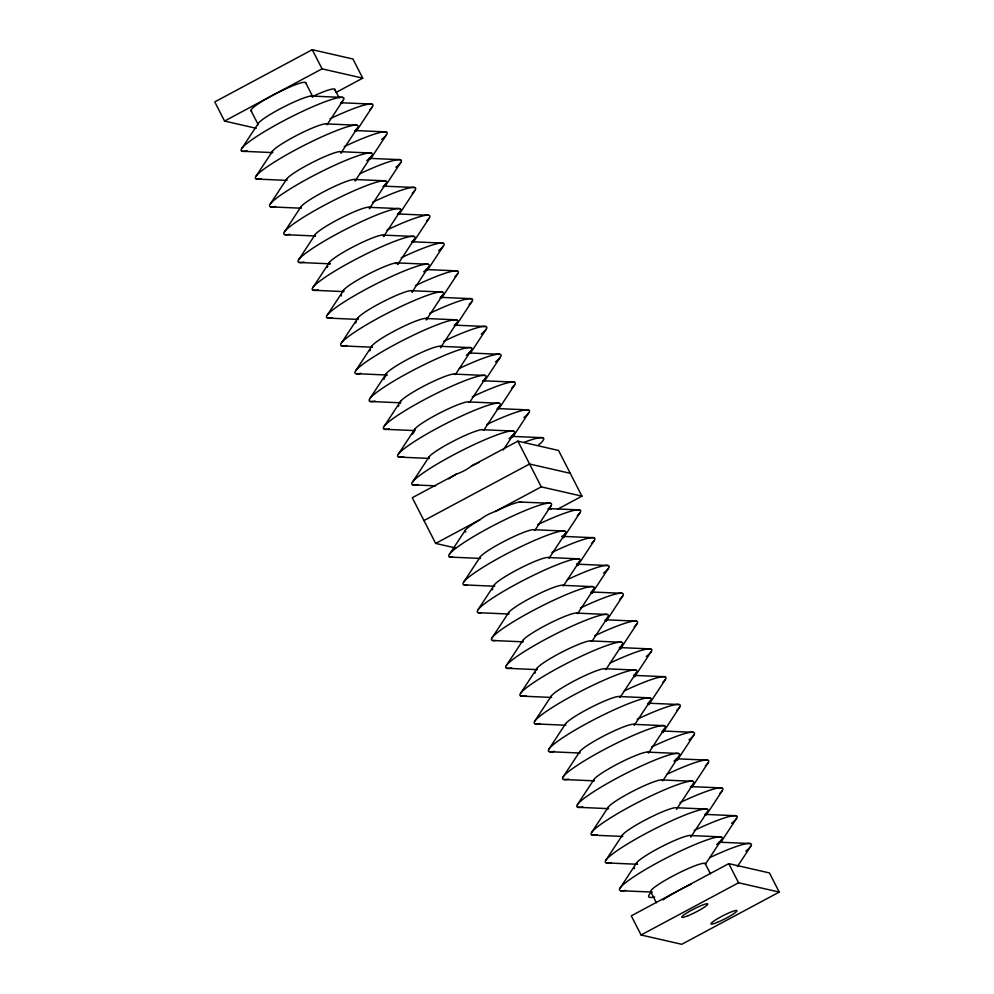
<?xml version="1.0" encoding="UTF-8"?>
<svg xmlns="http://www.w3.org/2000/svg" width="994" height="994" viewBox="0 0 994 994"><rect width="100%" height="100%" fill="white"/><g stroke="black" fill="none" stroke-linecap="round" stroke-linejoin="round"><path stroke-width="1.49" d="M241.79 148.454L258.018 123.915M256.017 176.261L272.567 151.1M270.244 204.056L286.794 178.908M327.473 124.126L343.203 100.232M284.47 231.863L301.02 206.702M340.88 153.188L357.43 128.04M356.597 130.786L372.315 106.892M298.697 259.658L315.247 234.509M355.106 180.995L371.657 155.834M370.824 158.593L386.542 134.699M312.924 287.465L329.474 262.317M369.333 208.79L385.883 183.642M385.051 186.4L400.768 162.494M327.15 315.26L343.7 290.111M383.56 236.597L400.11 211.449M399.277 214.195L414.995 190.301M341.377 343.067L357.927 317.918M397.786 264.392L414.336 239.243M413.504 242.002L429.222 218.108M355.603 370.874L372.154 345.713M412.013 292.199L428.563 267.051M427.731 269.796L443.448 245.903M369.83 398.669L386.38 373.52M384.715 377.534L386.368 375.011M426.24 320.006L442.79 294.845M441.957 297.604L457.675 273.71M384.057 426.476L400.607 401.315M440.466 347.801L457.016 322.652M456.184 325.398L471.901 301.505M398.283 454.27L414.833 429.122M455.525 374.34L471.243 350.447M470.411 353.205L486.128 329.312M412.51 482.078L429.06 456.929M469.752 402.148L485.47 378.254M484.637 381.013L500.355 357.107M483.979 429.955L499.696 406.061M498.864 408.807L514.581 384.914M513.09 436.614L528.808 412.721M449.462 554.279L465.291 530.237M463.689 582.086L480.239 556.938M477.915 609.894L494.465 584.733M535.157 529.964L550.875 506.07M492.142 637.688L508.692 612.54M549.384 557.758L565.101 533.865M563.436 537.878L579.987 512.73M506.368 665.495L522.919 640.335M563.61 585.565L579.328 561.672M577.663 565.685L594.213 540.525M520.595 693.29L537.145 668.142M577.837 613.373L593.555 589.467M591.89 593.48L608.44 568.332M534.822 721.097L551.372 695.949M592.064 641.167L607.781 617.274M606.116 621.287L622.666 596.127M549.048 748.892L565.598 723.744M606.29 668.974L622.008 645.081M620.355 649.082L636.893 623.934M563.275 776.699L579.825 751.551M620.517 696.769L636.235 672.876M634.582 676.889L651.12 651.741M577.502 804.506L594.052 779.346M634.744 724.576L650.461 700.683M648.809 704.684L665.359 679.536M591.728 832.301L608.278 807.153M648.97 752.371L664.688 728.478M663.035 732.491L679.585 707.343M605.955 860.108L622.505 834.948M663.197 780.178L678.914 756.285M677.262 760.298L693.812 735.138M620.181 887.903L636.732 862.755M676.591 809.24L693.141 784.08M692.309 786.838L708.039 762.945M690.818 837.035L707.368 811.887M706.535 814.645L722.265 790.739M720.762 842.44L736.492 818.547M737.473 866.47L750.719 846.354M721.594 839.694L705.367 864.233A30.727 3.852 -27.1 0 0 675.386 874.708A30.727 3.852 -27.1 0 0 651.443 892.09M503.225 449.971L513.923 433.856M335.972 92.479L362.723 78.153L352.932 59.006L312.253 49.7L214.766 101.91L224.557 121.057L256.203 128.301M224.557 121.057L322.056 68.847L362.723 78.153M557.634 509.189L581.95 496.168L558.553 450.456L517.886 441.15L471.964 465.751A55.316 54.272 -77.1 0 1 456.482 474.063L412.274 497.721L435.658 543.42L455.252 547.905M423.966 520.57L529.578 464.012L570.245 473.318M435.658 543.42L479.866 519.75A55.316 54.272 -77.1 0 1 495.335 511.425L541.27 486.861L581.95 496.168M728.764 863.637L631.277 915.847L641.068 934.994L681.747 944.3L779.234 892.09L769.443 872.943L728.764 863.637L738.567 882.784L779.234 892.09M641.068 934.994L738.567 882.784M519.464 502.02L550.415 503.262M311.097 96.045L342.744 97.437M371.855 104.097L341.29 102.755A30.727 3.852 -27.1 0 1 341.899 103.227M326.405 123.89L356.97 125.232M386.082 131.891L355.517 130.549A30.727 3.852 -27.1 0 1 356.125 131.034M340.631 151.697L371.197 153.039M242.25 151.262L272.803 152.604A30.727 3.852 -27.1 0 1 297.604 134.948A30.727 3.852 -27.1 0 1 326.964 124.809M369.743 158.357L400.309 159.699M354.858 179.492L385.423 180.833M256.477 179.057L287.03 180.399A30.727 3.852 -27.1 0 1 311.83 162.743A30.727 3.852 -27.1 0 1 341.19 152.616M383.97 186.151L414.535 187.493M369.085 207.299L399.65 208.641M270.703 206.864L301.257 208.206A30.727 3.852 -27.1 0 1 326.057 190.55A30.727 3.852 -27.1 0 1 355.417 180.411M428.762 215.3L398.196 213.958A30.727 3.852 -27.1 0 1 398.805 214.443M383.311 235.106L413.877 236.448M284.93 234.659L315.496 236A30.727 3.852 -27.1 0 1 340.283 218.345A30.727 3.852 -27.1 0 1 369.644 208.218M412.435 241.766L442.989 243.108M397.538 262.901L428.103 264.242M299.157 262.466L329.722 263.808M426.662 269.56L457.215 270.902M411.764 290.708L442.33 292.05M313.383 290.26L343.949 291.602A30.727 3.852 -27.1 0 1 368.737 273.946A30.727 3.852 -27.1 0 1 398.097 263.82M471.442 298.709L440.889 297.368A30.727 3.852 -27.1 0 1 441.485 297.84M425.991 318.502L456.557 319.844M327.61 318.068L358.175 319.409A30.727 3.852 -27.1 0 1 382.963 301.754A30.727 3.852 -27.1 0 1 412.324 291.627M455.115 325.162L485.668 326.504M440.218 346.31L470.783 347.651M341.837 345.875L372.402 347.217A30.727 3.852 -27.1 0 1 397.19 329.561A30.727 3.852 -27.1 0 1 426.55 319.422M469.342 352.969L499.895 354.311M454.444 374.104L485.01 375.446M356.063 373.669L386.629 375.011M483.569 380.764L514.122 382.106M468.671 401.911L499.236 403.253M370.29 401.477L400.855 402.818A30.727 3.852 -27.1 0 1 424.339 385.834A30.727 3.852 -27.1 0 1 455.053 374.589M528.348 409.913L497.795 408.571A30.727 3.852 -27.1 0 1 498.392 409.056M482.898 429.719L513.463 431.061M384.516 429.271L415.082 430.613A30.727 3.852 -27.1 0 1 438.565 413.641A30.727 3.852 -27.1 0 1 469.28 402.396M512.022 436.378L542.575 437.72M398.743 457.078L429.309 458.42A30.727 3.852 -27.1 0 1 452.792 441.435A30.727 3.852 -27.1 0 1 483.506 430.191M412.97 484.873L435.658 485.867M549.284 508.605L579.527 509.922M534.076 529.727L564.642 531.069M563.2 536.387L593.753 537.729M548.303 557.522L578.868 558.864M449.922 557.087L480.487 558.429A30.727 3.852 -27.1 0 1 503.97 541.444A30.727 3.852 -27.1 0 1 534.685 530.2M577.427 564.182L607.98 565.524M562.529 585.329L593.095 586.671M464.148 584.894L494.714 586.236A30.727 3.852 -27.1 0 1 518.197 569.251A30.727 3.852 -27.1 0 1 548.912 558.007M591.654 591.989L622.207 593.331M576.756 613.124L607.322 614.466M478.375 612.689L508.94 614.031M636.433 621.138L605.88 619.784A30.727 3.852 -27.1 0 1 606.427 620.703M590.983 640.931L621.548 642.273M492.602 640.496L523.167 641.838A30.727 3.852 -27.1 0 1 546.65 624.853A30.727 3.852 -27.1 0 1 577.365 613.609M620.107 647.591L650.66 648.933M605.209 668.738L635.775 670.08M506.828 668.291L537.394 669.633A30.727 3.852 -27.1 0 1 560.877 652.66A30.727 3.852 -27.1 0 1 591.592 641.416M634.334 675.398L664.887 676.74M619.436 696.533L650.001 697.875M521.055 696.098L551.62 697.44M679.113 704.535L648.56 703.193A30.727 3.852 -27.1 0 1 649.119 704.112M633.663 724.34L664.228 725.682M535.281 723.893L565.847 725.235A30.727 3.852 -27.1 0 1 590.647 707.579A30.727 3.852 -27.1 0 1 619.995 697.453M693.34 732.342L662.787 731A30.727 3.852 -27.1 0 1 663.346 731.919M647.889 752.135L678.455 753.477M549.508 751.7L580.074 753.042A30.727 3.852 -27.1 0 1 604.874 735.386A30.727 3.852 -27.1 0 1 634.222 725.26M677.013 758.795L707.579 760.137M662.116 779.942L692.681 781.284M563.735 779.507L594.3 780.849A30.727 3.852 -27.1 0 1 619.1 763.193A30.727 3.852 -27.1 0 1 648.448 753.054M721.806 787.944L691.24 786.602A30.727 3.852 -27.1 0 1 691.836 787.086M676.342 807.737L706.908 809.079M577.961 807.302L608.527 808.644A30.727 3.852 -27.1 0 1 633.327 790.988A30.727 3.852 -27.1 0 1 662.675 780.862M736.032 815.751L705.467 814.397A30.727 3.852 -27.1 0 1 706.063 814.881M690.569 835.544L721.135 836.886M592.188 835.109L622.753 836.451A30.727 3.852 -27.1 0 1 647.554 818.795A30.727 3.852 -27.1 0 1 676.902 808.656M719.693 842.204L750.259 843.546M606.415 862.904L636.98 864.246M620.641 890.711L652.288 892.09M705.119 863.463L710.424 873.664M250.96 110.657L258.266 124.685A30.727 3.852 -27.1 0 1 284.172 106.731A30.727 3.852 -27.1 0 1 312.75 96.977M517.886 441.15L541.27 486.861M334.854 89.46L339.078 97.723M312.253 49.7L322.056 68.847M305.705 82.713L312.501 96.207M650.884 891.929L656.326 902.738M395.798 263.646A34.579 4.336 -27.1 0 1 397.799 262.689M426.252 318.291A34.579 4.336 -27.1 0 1 428.277 317.347M251.693 111.055A30.727 3.852 -27.1 0 1 276.754 93.163A30.727 3.852 -27.1 0 1 305.543 83.558M448.766 478.872A31.982 4.013 -27.1 0 1 456.482 474.039M471.964 465.751A31.982 4.013 -27.1 0 1 479.108 462.384M524.509 442.168A57.627 7.219 -27.1 0 1 538.176 445.3M511.388 436.316A30.727 3.852 -27.1 0 1 512.618 436.851M486.526 424.612A57.627 7.219 -27.1 0 1 523.95 417.492M472.299 396.817A57.627 7.219 -27.1 0 1 511.86 387.859M412.597 434.216A57.627 7.219 -27.1 0 1 414.274 431.794M482.935 380.714A30.727 3.852 -27.1 0 1 484.165 381.249M459.34 368.414A57.627 7.219 -27.1 0 1 495.497 361.891M398.37 406.409A57.627 7.219 -27.1 0 1 398.942 405.328M468.708 352.907A30.727 3.852 -27.1 0 1 469.938 353.454M443.846 341.215A57.627 7.219 -27.1 0 1 481.27 334.083M384.044 379.435A57.627 7.219 -27.1 0 1 384.144 378.615M454.482 325.1A30.727 3.852 -27.1 0 1 455.712 325.647M429.619 313.408A57.627 7.219 -27.1 0 1 469.18 304.45M369.905 350.807A57.627 7.219 -27.1 0 1 370.489 349.726M415.393 285.601A57.627 7.219 -27.1 0 1 454.954 276.643M355.678 323.013A57.627 7.219 -27.1 0 1 356.262 321.919M426.028 269.498A30.727 3.852 -27.1 0 1 427.258 270.045M401.166 257.806A57.627 7.219 -27.1 0 1 438.578 250.687M341.364 296.026A57.627 7.219 -27.1 0 1 341.451 295.206M411.802 241.704A30.727 3.852 -27.1 0 1 413.032 242.238M386.939 229.999A57.627 7.219 -27.1 0 1 426.501 221.041M327.225 267.398A57.627 7.219 -27.1 0 1 327.809 266.317M372.713 202.204A57.627 7.219 -27.1 0 1 412.274 193.246M383.349 186.102A30.727 3.852 -27.1 0 1 384.579 186.636M359.753 173.801A57.627 7.219 -27.1 0 1 395.898 167.278M369.122 158.294A30.727 3.852 -27.1 0 1 370.352 158.841M344.259 146.603A57.627 7.219 -27.1 0 1 381.671 139.471M330.033 118.795A57.627 7.219 -27.1 0 1 369.594 109.837M417.89 484.525A57.627 7.219 -27.1 0 1 462.657 450.145A57.627 7.219 -27.1 0 1 509.052 438.64M403.663 456.718A57.627 7.219 -27.1 0 1 445.797 423.692A57.627 7.219 -27.1 0 1 496.975 408.994M389.437 428.923A57.627 7.219 -27.1 0 1 431.57 395.885A57.627 7.219 -27.1 0 1 482.749 381.199M375.21 401.116A57.627 7.219 -27.1 0 1 419.977 366.749A57.627 7.219 -27.1 0 1 466.372 355.231M387.25 375.073A30.727 3.852 -27.1 0 1 408.894 358.672A30.727 3.852 -27.1 0 1 440.827 346.782M360.984 373.309A57.627 7.219 -27.1 0 1 403.104 340.283A57.627 7.219 -27.1 0 1 454.295 325.597M346.757 345.514A57.627 7.219 -27.1 0 1 388.878 312.476A57.627 7.219 -27.1 0 1 440.069 297.79M332.53 317.707A57.627 7.219 -27.1 0 1 377.298 283.34A57.627 7.219 -27.1 0 1 423.692 271.822M318.304 289.913A57.627 7.219 -27.1 0 1 360.424 256.874A57.627 7.219 -27.1 0 1 411.615 242.188M330.343 263.87A30.727 3.852 -27.1 0 1 353.292 246.785A30.727 3.852 -27.1 0 1 383.87 236.013M304.077 262.105A57.627 7.219 -27.1 0 1 346.198 229.08A57.627 7.219 -27.1 0 1 397.389 214.381M289.85 234.311A57.627 7.219 -27.1 0 1 331.971 201.273A57.627 7.219 -27.1 0 1 383.162 186.586M275.624 206.503A57.627 7.219 -27.1 0 1 320.391 172.136A57.627 7.219 -27.1 0 1 366.786 160.618M261.397 178.696A57.627 7.219 -27.1 0 1 303.518 145.671A57.627 7.219 -27.1 0 1 354.709 130.984M247.171 150.902A57.627 7.219 -27.1 0 1 289.291 117.864A57.627 7.219 -27.1 0 1 340.482 103.177M311.942 96.828A30.727 3.852 -27.1 0 1 334.493 90.479M663.035 899.93A30.727 3.852 -27.1 0 1 690.842 884.337M465.888 531.914A31.982 4.013 -27.1 0 1 479.866 519.75M495.347 511.463A31.982 4.013 -27.1 0 1 521.85 502.33M537.704 524.621A57.627 7.219 -27.1 0 1 577.265 515.662M561.697 536.387A30.727 3.852 -27.1 0 1 563.747 537.307M551.931 552.428A57.627 7.219 -27.1 0 1 591.492 543.469M492.229 589.827A57.627 7.219 -27.1 0 1 492.8 588.746M576.793 564.12A30.727 3.852 -27.1 0 1 577.974 565.101M567.425 579.626A57.627 7.219 -27.1 0 1 603.582 573.103M592.064 592.163A30.727 3.852 -27.1 0 1 592.2 592.909M580.384 608.03A57.627 7.219 -27.1 0 1 619.945 599.071M594.611 635.837A57.627 7.219 -27.1 0 1 634.172 626.879M534.909 673.236A57.627 7.219 -27.1 0 1 535.48 672.155M619.473 647.529A30.727 3.852 -27.1 0 1 620.654 648.51M610.105 663.035A57.627 7.219 -27.1 0 1 646.262 656.512M633.7 675.336A30.727 3.852 -27.1 0 1 634.88 676.305M624.331 690.842A57.627 7.219 -27.1 0 1 662.625 682.48M637.291 719.234A57.627 7.219 -27.1 0 1 676.864 710.275M651.517 747.041A57.627 7.219 -27.1 0 1 688.941 739.921M676.38 758.733A30.727 3.852 -27.1 0 1 677.573 759.714M667.011 774.239A57.627 7.219 -27.1 0 1 705.318 765.889M679.971 802.643A57.627 7.219 -27.1 0 1 719.544 793.684M694.197 830.45A57.627 7.219 -27.1 0 1 731.621 823.33M634.396 868.669A57.627 7.219 -27.1 0 1 634.495 867.849M719.06 842.142A30.727 3.852 -27.1 0 1 720.302 842.688M709.691 857.648A57.627 7.219 -27.1 0 1 745.848 851.125M654.686 897.01A57.627 7.219 -27.1 0 1 650.399 893.221M548.365 508.717A31.982 4.013 -27.1 0 1 551.036 509.239M452.73 557.087A57.627 7.219 -27.1 0 1 499.423 522.446A57.627 7.219 -27.1 0 1 548.154 509.003M466.956 584.894A57.627 7.219 -27.1 0 1 513.649 550.254A57.627 7.219 -27.1 0 1 562.38 536.81M481.183 612.689A57.627 7.219 -27.1 0 1 527.876 578.061A57.627 7.219 -27.1 0 1 576.607 564.617M508.53 613.857A30.727 3.852 -27.1 0 1 533.654 596.412A30.727 3.852 -27.1 0 1 563.138 585.814M495.41 640.496A57.627 7.219 -27.1 0 1 542.115 605.855A57.627 7.219 -27.1 0 1 590.834 592.412M511.748 667.943A57.627 7.219 -27.1 0 1 553.882 634.905A57.627 7.219 -27.1 0 1 605.06 620.219M525.975 695.738A57.627 7.219 -27.1 0 1 568.108 662.712A57.627 7.219 -27.1 0 1 619.287 648.013M551.21 697.266A30.727 3.852 -27.1 0 1 577.651 679.15A30.727 3.852 -27.1 0 1 605.768 669.645M540.202 723.545A57.627 7.219 -27.1 0 1 582.335 690.507A57.627 7.219 -27.1 0 1 633.513 675.821M554.428 751.34A57.627 7.219 -27.1 0 1 596.562 718.314A57.627 7.219 -27.1 0 1 647.74 703.615M568.655 779.147A57.627 7.219 -27.1 0 1 610.788 746.109A57.627 7.219 -27.1 0 1 661.967 731.422M582.882 806.942A57.627 7.219 -27.1 0 1 627.649 772.574A57.627 7.219 -27.1 0 1 674.044 761.056M597.108 834.749A57.627 7.219 -27.1 0 1 639.241 801.723A57.627 7.219 -27.1 0 1 690.42 787.024M611.335 862.556A57.627 7.219 -27.1 0 1 653.468 829.518A57.627 7.219 -27.1 0 1 704.647 814.831M637.601 864.308A30.727 3.852 -27.1 0 1 660.55 847.223A30.727 3.852 -27.1 0 1 691.128 836.463M625.561 890.351A57.627 7.219 -27.1 0 1 670.329 855.983A57.627 7.219 -27.1 0 1 716.724 844.465M717.345 922.357A14.587 1.826 -27.1 0 0 736.976 910.765A14.587 1.826 -27.1 0 0 717.569 918.692A14.587 1.826 -27.1 0 0 717.345 922.357M688.159 915.673A14.587 1.826 -27.1 0 0 707.79 904.093A14.587 1.826 -27.1 0 0 688.37 912.02A14.587 1.826 -27.1 0 0 688.159 915.673"/></g></svg>
